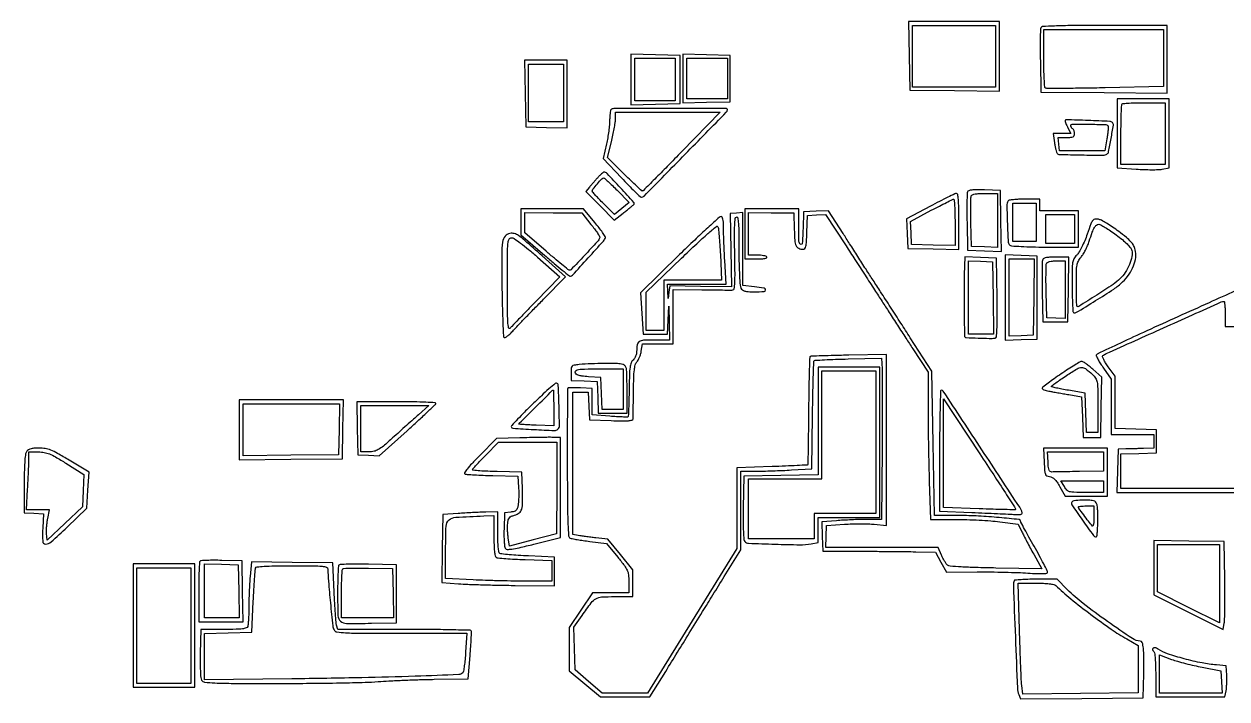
# Model space of a CAD drawing. Extents: x 12 to 1422, y 21 to 664.
# Drawn here: x 12 to 635, y 22 to 372 of the extents above; entities that cross this region are included whole.
import ezdxf

# ---------------------------------------------------------------- set-up
doc = ezdxf.new("R2010")
doc.units = 0

msp = doc.modelspace()

# ---------------------------------------------------------------- linework, layer by layer
for points in [[(470.226926, 355.25), (470.5, 337.5), (493.75, 337.23157), (517, 336.963139), (517, 354.98157), (517, 373), (493.476926, 373), (469.953851, 373)], [(515, 355), (515, 339), (493.5, 339), (472, 339), (472, 355), (472, 371), (493.5, 371), (515, 371)], [(326, 343), (326, 329.940246), (338.75, 330.220123), (351.5, 330.5), (351.5, 343), (351.5, 355.5), (338.75, 355.779877), (326, 356.059754)], [(353, 343.5), (353, 330.938442), (365.25, 331.219221), (377.5, 331.5), (377.5, 343.5), (377.5, 355.5), (365.25, 355.780779), (353, 356.061558)], [(271.226386, 335.75), (271.5, 318.5), (282.25, 318.216168), (293, 317.932337), (293, 335.466168), (293, 353), (281.976386, 353), (270.952772, 353)], [(291, 336), (291, 321), (282, 321), (273, 321), (273, 336), (273, 351), (282, 351), (291, 351)], [(349, 343), (349, 332), (338.5, 332), (328, 332), (328, 343), (328, 354), (338.5, 354), (349, 354)], [(376, 343.5), (376, 333), (365.5, 333), (355, 333), (355, 343.5), (355, 354), (365.5, 354), (376, 354)], [(536, 269), (536, 259), (530, 259), (524, 259), (524, 269), (524, 279), (530, 279), (536, 279)], [(556, 265.5), (556, 258), (548.5, 258), (541, 258), (541, 265.5), (541, 273), (548.5, 273), (556, 273)], [(520, 230), (520, 207.919115), (528.25, 208.209558), (536.5, 208.5), (536.5, 230), (536.5, 251.5), (528.25, 251.790442), (520, 252.080885)], [(534.77114, 230.25), (534.5, 210.5), (528.25, 210.202283), (522, 209.904565), (522, 229.952283), (522, 250), (528.52114, 250), (535.04228, 250)], [(513.742882, 229.75), (513.985764, 211), (507.492882, 211), (501, 211), (501, 230.047717), (501, 249.095435), (507.25, 248.797717), (513.5, 248.5)], [(453, 155), (453, 118), (437, 118), (421, 118), (421, 111.5), (421, 105), (404, 105), (387, 105), (387, 120.5), (387, 136), (406, 136), (425, 136), (425, 164), (425, 192), (439, 192), (453, 192)], [(123, 161.483667), (123, 145.967333), (149.75, 146.233667), (176.5, 146.5), (176.776046, 161.75), (177.052092, 177), (150.026046, 177), (123, 177)], [(174.779025, 161.75), (174.5, 148.5), (149.75, 148.23253), (125, 147.965061), (125, 161.48253), (125, 175), (150.029025, 175), (175.05805, 175)], [(631, 81.697072), (631, 61.394144), (615.004472, 69.447072), (599.008945, 77.5), (599.004472, 89.75), (599, 102), (615, 102), (631, 102)], [(68, 60), (68, 28), (84, 28), (100, 28), (100, 60), (100, 92), (84, 92), (68, 92)], [(98, 60), (98, 30), (84, 30), (70, 30), (70, 60), (70, 90), (84, 90), (98, 90)], [(122.77822, 77.75), (123.056439, 64), (114.02822, 64), (105, 64), (105, 78.038933), (105, 92.077866), (113.75, 91.788933), (122.5, 91.5)]]:
    msp.add_lwpolyline(points, close=True)
for points in [[(538.442157, 369.709859, 0.08658), (538.251516, 368.737877, 0.002069), (538.173721, 364.110488, 0.004478), (538.153498, 358.669075, 0.00302), (538.223541, 352.459859), (538.5, 336.5), (571.25, 336.236336), (604, 335.972671), (604, 353.486336), (604, 371), (571.468615, 371, 0.001592), (554.755184, 370.946786, 0.008169), (545.485806, 370.736281, 0.006425), (539.407637, 370.420579, 0.292879)], [(602, 354.160114), (602, 339.320229), (571.848983, 338.694431, -0.001682), (560.229333, 338.492364, -0.002691), (550.305438, 338.406592, -0.000535), (541.575218, 338.387465, -0.13957), (540.848983, 338.593334, -0.241893), (540.506953, 339.160636, -0.003261), (540.249389, 343.352817, -0.008395), (540.061286, 348.293995, -0.005315), (540, 354.059017), (540, 369), (571, 369), (602, 369)], [(578, 315.128821), (578, 297.257642), (587.865256, 296.55823, 0.008501), (591.908722, 296.340573, 0.00887), (595.900299, 296.264573, 0.008607), (599.348952, 296.319462, 0.038098), (601.365256, 296.5407), (605, 297.222582), (605, 315.111291), (605, 333), (591.5, 333), (578, 333)], [(603, 315), (603, 299), (591.5, 299), (580, 299), (580, 314.333333, -0.004064), (580.048162, 320.258694, -0.006347), (580.195833, 325.358333, -0.00225), (580.397584, 329.727565, -0.185783), (580.666667, 330.333333, -0.179603), (581.249211, 330.600487, -0.004165), (584.319792, 330.804167, -0.008732), (587.966687, 330.951739, -0.005745), (592.166667, 331), (603, 331)], [(315.666667, 327.333333, 0.152743), (315.405025, 326.833523, 0.014468), (315.195833, 325.451057, 0.017444), (315.048628, 323.750726, 0.012869), (315, 321.861754, -0.023794), (314.887611, 319.501343, -0.009435), (314.518186, 316.275567, -0.009312), (313.987844, 312.802218, -0.011539), (313.359784, 309.59227), (311.719567, 302.127698), (321.109784, 292.090669, 0.004979), (324.783082, 288.241888, 0.007669), (328.043659, 284.994139, 0.003227), (330.872153, 282.296977, 0.184322), (331.528206, 282.02682, 0.208135), (332.814615, 282.547101, 0.000226), (354.152165, 304.306815, 0.000236), (375.447104, 326.06327, 0.196005), (376, 327.419495, 0.414387), (375.401821, 328.01732, 0.000209), (346.139229, 327.987768, 0.000295), (317.099785, 327.929142, 0.198234)], [(352.478518, 305.75, -0.000923), (344.867321, 297.968348, -0.00149), (338.354334, 291.373467, -0.00022), (332.554282, 285.540515, -0.102197), (332.106908, 285.244782, -0.284425), (331.669808, 285.321525, -0.002527), (329.071734, 287.660996, -0.007652), (326.089488, 290.458409, -0.004747), (322.670621, 293.828585), (313.872551, 302.667607), (315.936276, 310.750417, 0.009441), (316.726275, 314.10778, 0.009283), (317.393781, 317.511521, 0.009198), (317.868306, 320.515112, 0.034588), (318, 322.416613), (318, 326), (345.105955, 326), (372.21191, 326)], [(551, 321.587609, 0.090332), (551.0758, 321.171466, 0.009205), (551.448169, 320.235803, 0.011265), (551.94141, 319.130394, 0.008757), (552.52568, 317.95034), (554.05136, 315), (549.464407, 315), (544.877454, 315), (545.555582, 310.25, 0.010218), (545.861744, 308.379499, 0.01346), (546.221385, 306.688798, 0.010901), (546.586856, 305.30556, 0.114346), (546.869882, 304.796973, 0.205184), (548.239339, 304.168036, 0.001915), (559.58514, 303.91899, 0.002528), (570.737868, 303.773316, 0.141325), (572.722612, 304.328565, 0.207793), (573.625012, 305.626692, 0.00584), (574.91233, 312.46651, 0.005395), (576.052182, 319.373094, 0.238941), (575.610367, 320.722966, 0.187935), (574.221213, 321.333125, 0.001802), (562.993291, 321.768115, 0.001251), (551.570143, 322.140836, 0.423062)], [(573.329361, 318.95548, -0.203669), (573.458472, 318.575308, -0.005604), (573.305845, 316.79786, -0.010696), (573.054005, 314.678188, -0.007032), (572.677794, 312.25), (571.619241, 306), (559.919027, 306), (548.218812, 306), (547.810207, 309.5), (547.401601, 313), (551.700801, 313, 0.015415), (554.020358, 313.071529, 0.090855), (555.19626, 313.362869, 0.182295), (555.786432, 313.952229, 0.106767), (556, 314.940983, 0.046881), (555.925923, 315.729296, 0.046318), (555.70625, 316.49335, 0.050262), (555.383556, 317.123976, 0.111412), (555, 317.5, -0.067742), (554.617455, 317.81499, -0.052375), (554.29375, 318.247939, -0.053438), (554.073716, 318.726975, -0.081129), (554, 319.178296, -0.413615), (554.704631, 319.884369, -0.003393), (563.3159, 319.843544, -0.004439), (571.792209, 319.670565, -0.205909)], [(308.908271, 292.25, 0.002336), (307.824851, 291.030346, 0.0016), (306.605796, 289.636045, 0.001612), (305.439882, 288.285108, 0.003268), (304.532828, 287.213133), (302.623297, 284.926266), (310.001637, 277.498352), (317.379977, 270.070438), (321.939988, 273.706046, 0.000915), (323.756602, 275.159844, 0.001132), (325.443469, 276.521173, 0.000928), (326.855814, 277.670597, 0.008402), (327.463309, 278.184136, 0.418405), (327.529242, 279.287857, 0.002978), (320.618171, 286.874496, 0.003924), (313.711744, 294.248941, 0.205395), (311.960551, 295, 0.173443), (311.619941, 294.878183, 0.011603), (310.822067, 294.192187, 0.015619), (309.8956, 293.303508, 0.010998)], [(318.860869, 285.640379), (325.163961, 279.280758), (321.357869, 276.143456), (317.551777, 273.006153), (311.775888, 278.721773, -0.005754), (309.562353, 280.963213, -0.008752), (307.696667, 282.965399, -0.004164), (306.167725, 284.693629, -0.180927), (306, 285.141971, -0.168901), (306.371038, 286.209024, -0.009613), (308.618179, 288.939977, -0.008544), (310.983901, 291.611162, -0.210238), (311.867782, 292, -0.183117), (312.311778, 291.831752, -0.003388), (314.206624, 290.131861, -0.007855), (316.395241, 288.077763, -0.005112)], [(481.209886, 277.329005), (468.919771, 270.783372), (469.209886, 263.141686), (469.5, 255.5), (482.75, 255.220975), (496, 254.94195), (496, 269.470975, 0.003931), (495.943587, 276.646918, 0.01762), (495.72957, 280.843171, 0.023138), (495.384408, 283.433691, 0.377023), (494.75, 283.937319, 0.098789), (493.888356, 283.720018, 0.002516), (490.256966, 281.970271, 0.005272), (486.00994, 279.841754, 0.003562)], [(494, 268.967249), (494, 256.934498), (482.75, 257.217249), (471.5, 257.5), (471.218616, 263.5), (470.937233, 269.5), (481.718616, 275.227698, -0.002541), (485.904969, 277.424529, -0.003905), (489.553281, 279.279436, -0.00136), (492.713228, 280.844392, -0.107256), (493.25, 280.977698, -0.400304), (493.552307, 280.706171, -0.003771), (493.779688, 277.458828, -0.009748), (493.946093, 273.579529, -0.005844)], [(500.455531, 284.744712, 0.085506), (500.259253, 283.755165, 0.002595), (500.17514, 279.554813, 0.00506), (500.151739, 274.589234, 0.003468), (500.221299, 268.954015), (500.5, 254.5), (509.275593, 254.210694), (518.051185, 253.921388), (517.775593, 269.710694), (517.5, 285.5), (509.234232, 285.790697, 0.007908), (505.18058, 285.869099, 0.030538), (502.669001, 285.724439, 0.050936), (501.115944, 285.376532, 0.224204)], [(516, 269.95431), (516, 255.90862), (509.25, 256.20431), (502.5, 256.5), (502.21766, 268.944531, -0.003962), (502.145883, 273.807243, -0.005683), (502.165413, 278.116963, -0.003199), (502.246331, 281.745577, -0.084629), (502.436275, 282.694531, -0.210825), (503.021198, 283.283477, -0.047464), (504.411471, 283.680856, -0.033453), (506.504935, 283.926209, -0.012447), (509.468615, 284), (516, 284)], [(521.532562, 280.052686, 0.143409), (520.877443, 277.673524, 0.005343), (521.129489, 268.293419, 0.00407), (521.56688, 258.726828, 0.21696), (522.39318, 257.144006, 0.150137), (523.310774, 256.794083, 0.00313), (528.242059, 256.497765, 0.007008), (534.059129, 256.266458, 0.004627), (540.75, 256.156225), (558, 256.031669), (558, 265.515835), (558, 275), (548, 275), (538, 275), (538, 278), (538, 281), (530.059017, 281, 0.011136), (526.973778, 280.931275, 0.016528), (524.278715, 280.721726, 0.011667), (522.095631, 280.427469, 0.218351)], [(269.005716, 269.25), (269.011432, 262.5), (281.449968, 251.75, 0.003324), (286.276147, 247.634706, 0.005265), (290.471372, 244.18011, 0.001529), (294.142165, 241.240146, 0.193918), (294.694251, 241.075905, 0.186202), (295.722856, 241.588237, 0.000874), (303.880232, 250.544558, 0.001524), (311.753989, 259.27319, 0.095167), (312.819922, 261.046839, 0.237285), (312.752839, 261.629771, 0.007076), (311.336264, 263.724201, 0.012672), (309.527284, 266.183641, 0.008238), (307.319922, 268.935781), (301.5, 275.952032), (285.25, 275.976016), (269, 276)], [(385, 263), (385, 250), (391.059017, 250, 0.012167), (393.576507, 250.061269, 0.033287), (395.343539, 250.26576, 0.058059), (396.36946, 250.580588, 0.455789), (396.5, 251, 0.179846), (396.000298, 251.388891, 0.027581), (394.758975, 251.70625, 0.027868), (393.186816, 251.926887, 0.02093), (391.440983, 252), (387, 252), (387, 263), (387, 274), (398.75, 273.994812), (410.5, 273.989624), (410.700408, 265.334479, 0.012649), (410.977179, 259.62606, 0.084788), (411.657759, 256.879665, 0.182071), (412.979429, 255.522868, 0.107756), (415.211067, 255.015313, 0.226396), (416.107944, 255.433538, 0.116544), (416.667295, 256.570701, 0.042278), (416.99394, 258.87883, 0.005768), (417.211067, 263.75), (417.5, 272.5), (422.202823, 272.802864), (426.905646, 273.105729), (437.506267, 256.802864, -0.000203), (442.154305, 249.648203, -0.000144), (447.36379, 241.617091, -0.000146), (452.334302, 233.944649, -0.000309), (456.177814, 228, 0.00035), (459.838612, 222.338966, 0.00021), (464.191373, 215.624387, 0.00021), (468.525906, 208.950233, 0.000367), (472.124371, 203.423446), (480, 191.346893), (480, 172.834255, 0.002764), (480.047026, 164.328136, 0.001548), (480.193423, 153.984342, 0.001544), (480.406012, 143.531582, 0.002514), (480.65846, 134.660809), (481.316921, 115), (494.40846, 115.009647, -0.007647), (500.125554, 114.926417, -0.005546), (506.487027, 114.665821, -0.005603), (512.522793, 114.283615, -0.012179), (517.14312, 113.825628), (526.78624, 112.631963), (528.692113, 108.565982, 0.008355), (529.70347, 106.498953, 0.00273), (531.262194, 103.484396, 0.00272), (533.029866, 100.155186, 0.003067), (534.764991, 96.976643), (538.931996, 89.453286), (515.215998, 89.833887, -0.003128), (504.767967, 90.06695, -0.007872), (497.161888, 90.404151, -0.005152), (491.448773, 90.806744, -0.151777), (490.113371, 91.343081, -0.06851), (489.467395, 92.035342, -0.017592), (488.62831, 93.319309, -0.017578), (487.766006, 94.866324, -0.017045), (487.005023, 96.485836), (485.283304, 100.5), (456.197811, 100.5), (427.112318, 100.5), (427.267014, 106.146889), (427.421709, 111.793778), (436.635438, 112.48456, -0.010465), (440.625992, 112.699872, -0.007981), (445.000725, 112.774304, -0.008079), (449.103901, 112.712314, -0.018742), (452.174584, 112.500889), (458.5, 111.826437), (458.5, 156.163219), (458.5, 200.5), (439, 200.125725, 0.00154), (431.482665, 199.95828, 0.002454), (425.05649, 199.763772, 0.000506), (419.408602, 199.559345, 0.120566), (418.915711, 199.419123, 0.261357), (418.674691, 199.0192, 0.000479), (418.433623, 191.023829, 0.003209), (418.227729, 181.981259, 0.00196), (418.09505, 171.30607, -0.000788), (417.987458, 160.637445, -0.001298), (417.858849, 151.61667, -0.000097), (417.720832, 143.520364, -0.194436), (417.622889, 143.289556, -0.185774), (417.394341, 143.18803, -0.000215), (412.112008, 142.922393, -0.001906), (406.185956, 142.649591, -0.001166), (399.193551, 142.370748), (381, 141.687727), (381, 120.808568), (381, 99.929408), (357.81894, 62.464704), (334.63788, 25), (322.844617, 25), (311.051353, 25), (304.088188, 30.993013), (297.125022, 36.986026), (296.812511, 48.069916), (296.5, 59.153806), (300.730502, 65.226617, -0.00908), (305.487972, 71.79816, -0.100923), (307.899647, 73.934158, -0.117456), (310.83259, 74.808899, -0.014003), (317.654988, 75), (327, 75), (327, 81.900043), (327, 88.800086), (320.570982, 96.762846), (314.141965, 104.725606), (307.820982, 105.439293, -0.003289), (305.199279, 105.752781, -0.003168), (302.548976, 106.104459, -0.003133), (300.217732, 106.443748, -0.011521), (298.75, 106.70149), (296, 107.25), (296, 144.125), (296, 181), (299.95619, 181), (303.912381, 181), (304.20619, 173.787342), (304.5, 166.574684), (315.75, 166.20415, 0.004786), (321.520293, 166.069378, 0.024588), (324.717913, 166.182577, 0.044819), (326.558622, 166.50638, 0.316505), (327.108185, 167.166809, 0.015432), (327.155941, 168.119069, 0.000495), (327.226249, 171.969689, 0.000956), (327.295992, 176.511739, 0.000664), (327.358185, 181.6449, -0.004819), (327.498917, 188.534025, -0.021772), (327.79463, 192.5446, -0.037517), (328.29085, 195.095367, -0.113415), (329.123338, 196.6449, 0.057993), (329.794061, 197.618985, 0.024625), (330.467214, 199.056627, 0.023964), (331.042208, 200.678222, 0.028889), (331.418651, 202.25), (332.090626, 206), (340.045313, 206), (348, 206), (348, 220.064321), (348, 234.128642), (362.75, 233.994321, 0.000519), (368.499385, 233.947934, 0.000758), (373.562665, 233.92002, 0.000362), (377.871771, 233.905924, 0.013624), (378.846306, 233.93, 0.35843), (379.560051, 234.582076, 0.022216), (379.860603, 237.646541, 0.01536), (379.977524, 242.814319, 0.002615), (379.846306, 252.660403, -0.002987), (379.728911, 261.990555, -0.013483), (379.839825, 267.438378, -0.014655), (380.108917, 270.943199, -0.292598), (380.75, 271.743736, -0.465318), (381.399423, 271.350216, -0.020637), (381.738285, 268.382888, -0.015144), (381.947106, 263.431824, -0.002967), (382, 254.517592, 0.004997), (382.071551, 247.357787, 0.008206), (382.292062, 241.302228, 0.005595), (382.605611, 236.409824, 0.104429), (383.035184, 234.934259, 0.105153), (383.857269, 233.960092, 0.097995), (385.024704, 233.374457, 0.055065), (386.862809, 233.078623, 0.01239), (390.035184, 233, 0.013066), (395.04094, 233.130833, 0.402946), (395.818458, 233.961355, 0.363313), (395.026375, 234.881752, 0.012641), (390, 235.57951), (384, 236.258333), (384, 255.192525), (384, 274.126717), (380.75, 273.813358), (377.5, 273.5), (377.844137, 254.5), (378.188274, 235.5), (362.16101, 235.797119), (346.133746, 236.094238), (345.72691, 232.797119), (345.320074, 229.5), (345.160037, 233.25), (345, 237), (360.153676, 237), (375.307353, 237), (374.653676, 249.157002, -0.002085), (374.403439, 254.203227, -0.002011), (374.192017, 259.31239, -0.001987), (374.041777, 263.8141, -0.007347), (374, 266.657002, 0.014591), (373.92967, 269.066586, 0.043659), (373.690703, 270.695982, 0.07449), (373.29723, 271.676587, 0.266156), (372.732706, 272, 0.186512), (371.880895, 271.670803, 0.001236), (365.888172, 266.198438, 0.004648), (359.067128, 259.820866, 0.002925), (351.211768, 252.25), (330.958122, 232.5), (331.629731, 221.75), (332.301341, 211), (338.606861, 211), (344.912381, 211), (345.257493, 218.25), (345.602606, 225.5), (345.801303, 216.75), (346, 208), (338.106989, 208, 0.013802), (332.581285, 207.847436, 0.131177), (330.353778, 207.118965, 0.208354), (329.297239, 205.516953, 0.043076), (329, 202.0732, -0.057605), (328.863448, 200.891897, -0.041463), (328.454269, 199.627793, -0.042035), (327.853764, 198.474177, -0.067921), (327.142194, 197.628684, 0.120941), (326.139342, 196.145438, 0.055281), (325.572441, 193.862098, 0.025761), (325.258423, 190.012799, 0.003856), (325.086275, 182.25111, -0.002612), (324.982346, 176.972703, -0.00417), (324.832378, 172.464132, -0.000999), (324.660825, 168.531016, -0.187091), (324.500148, 168.166814, -0.205502), (324.146934, 168.025721, -0.002368), (321.565894, 168.103329, -0.00675), (318.555352, 168.248841, -0.004296), (315.056067, 168.495562), (306, 169.212324), (306, 176.017341), (306, 182.822358), (299.913452, 183.161179, 0.007216), (297.548851, 183.258605, 0.010841), (295.484364, 183.269063, 0.005969), (293.762598, 183.219886, 0.189343), (293.382772, 183.052653, 0.195466), (293.201377, 182.618453, 0.000181), (293.097654, 171.468594, 0.001781), (293.03053, 158.985297, 0.001087), (293.035832, 144.245745, 0.001118), (293.138187, 122.785081, 0.00839), (293.379964, 112.621473, 0.009323), (293.743672, 106.485768, 0.289324), (294.615754, 105.317207, 0.045888), (295.59846, 105.040262, 0.003829), (298.206021, 104.578346, 0.005079), (301.331941, 104.081867, 0.003899), (304.755809, 103.600923), (313.413133, 102.453616), (319.162253, 95.476808, -0.00865), (322.658822, 91.080781, -0.056922), (324.104808, 88.67345, -0.079605), (324.744864, 86.345434, -0.025437), (324.955686, 82.75), (325, 77), (315.525793, 77), (306.051586, 77), (300.025793, 68.03836), (294, 59.07672), (294.027142, 47.78836), (294.054284, 36.5), (302.147974, 29.75), (310.241664, 23), (323.063953, 23), (335.886241, 23), (344.053555, 36.25, -0.000037), (356.245294, 56.025671, -0.000178), (363.152045, 67.218026, -0.00028), (368.500992, 75.868196, -0.000211), (374.392908, 85.37554), (383, 99.25108), (383, 119.62554), (383, 140), (390.844437, 140, 0.006008), (394.595368, 140.045072, 0.00276), (399.48197, 140.189516, 0.002733), (404.622903, 140.39802, 0.003777), (409.233209, 140.645161), (419.777544, 141.290322), (420.151535, 169.074591, -0.001621), (420.330005, 179.759434, -0.002637), (420.558792, 188.830357, -0.000387), (420.810119, 196.866453, -0.199989), (421.012763, 197.312056, -0.175701), (421.461731, 197.5026, -0.000889), (426.400072, 197.758334, -0.003834), (432.051781, 197.997511, -0.002402), (438.668334, 198.194897), (455.836669, 198.624542), (456.168334, 193.062271, -0.014065), (456.285153, 189.346642, -0.000901), (456.30145, 178.48548, -0.001318), (456.263427, 165.54027, -0.000981), (456.15575, 151.25), (455.8115, 115), (448.056628, 115, 0.006615), (444.530837, 114.953349, 0.003901), (440.320741, 114.809044, 0.003901), (436.116944, 114.599241, 0.006665), (432.611515, 114.349937), (424.921274, 113.699873), (425.210637, 106.099937), (425.5, 98.5), (444.5, 98.5, -0.001143), (452.518817, 98.481668, -0.001001), (460.901334, 98.426563, -0.001006), (468.47353, 98.346397, -0.003005), (473.653478, 98.25), (483.806957, 98), (486.710469, 92.860706), (489.613981, 87.721413), (505.556991, 87.818847, -0.004112), (512.41163, 87.804372, -0.003247), (519.827679, 87.679558, -0.003283), (526.712135, 87.473737, -0.008138), (531.75, 87.207848, 0.006025), (536.489961, 86.937588, 0.020673), (539.573149, 86.926594, 0.025311), (541.572526, 87.103772, 0.374064), (542, 87.595212, 0.118055), (541.817072, 88.359174, 0.002261), (539.94375, 92.005739, 0.005343), (537.682587, 96.247301, 0.003538), (535, 101.070989, -0.001987), (532.316769, 105.860804, -0.003134), (530.05625, 109.994774, -0.000797), (528.112179, 113.617402, -0.123355), (528, 114.065182, 0.383928), (527.193279, 114.960934, 0.003102), (516.905433, 115.975416, 0.01022), (506.185587, 116.744799, 0.012803), (496.220736, 117), (483.324629, 117), (482.666186, 154.443499), (482.007743, 191.886997), (470.834231, 209.193499, 0.000199), (465.962017, 216.733432, 0.000146), (460.555177, 225.08809, 0.000147), (455.434513, 232.990383, 0.000328), (451.53217, 239, -0.00089), (447.879066, 244.639654, -0.00055), (443.602413, 251.283804, -0.000551), (439.390843, 257.85861, -0.000991), (435.951811, 263.264013), (428.5, 275.028027), (422, 274.764013), (415.5, 274.5), (415.210562, 265.715357, -0.007261), (414.848122, 258.083957, -0.564286), (413.962302, 257.621294, -0.254929), (413.10419, 259.101392, -0.006546), (413, 267.059017), (413, 276), (399, 276), (385, 276)], [(305.33229, 267.940069, -0.010395), (307.159895, 265.593076, -0.015565), (308.647485, 263.463303, -0.010455), (309.771573, 261.661009, -0.2224), (309.83229, 261.050177, -0.101137), (308.5749, 258.95344, -0.003393), (301.959597, 251.831936, -0.0016), (294.946181, 244.431454, -0.298322), (293.968665, 244.203387, -0.08386), (293.40865, 244.522505, -0.001), (290.142203, 247.203495, -0.002978), (286.385106, 250.337545, -0.001938), (282.081285, 254), (271.004921, 263.5), (271.00246, 268.75), (271, 274), (285.75, 273.943198), (300.5, 273.886397)], [(562.506718, 262.843268, -0.015891), (561.211597, 259.471896, -0.016412), (559.717693, 256.226268, -0.016352), (558.243212, 253.507206, -0.064916), (557.082082, 252.008767, 0.068127), (555.622321, 250.09986, 0.091804), (554.911435, 248.049293, 0.036831), (554.654508, 244.718729, 0.003173), (554.679981, 236.181213, 0.003653), (554.765542, 231.03808, 0.005736), (554.922042, 226.620517, 0.001863), (555.114624, 222.818535, 0.184828), (555.329523, 222.337144, 0.344881), (556.678706, 222.172841, 0.00256), (566.880703, 228.401839, 0.008147), (576.225927, 234.386134, 0.044929), (580.886379, 238.121516, 0.051448), (584.205123, 242.041452, 0.056827), (586.526047, 246.432854, 0.062116), (587.645005, 250.840894, 0.092016), (587.410563, 254.810202, 0.065818), (586.570991, 256.949654, 0.05805), (585.175045, 258.899338, 0.037181), (582.843695, 261.111295, 0.010054), (578.833609, 264.253792, 0.012055), (575.687224, 266.502277, 0.013805), (572.572894, 268.49301, 0.012991), (569.854055, 270.032322, 0.073078), (568.286105, 270.592779, 0.083203), (566.511215, 270.648477, 0.2015), (565.40273, 269.995524, 0.07163), (564.438835, 268.221756, 0.004942)], [(263.322621, 263.245789, 0.184708), (260.821049, 261.774121, 0.132646), (259.51588, 258.770981, 0.037009), (259.060603, 252.479606, 0.002716), (259.184953, 235.150745, 0.002988), (259.364054, 225.51398, 0.004743), (259.644951, 217.266288, 0.001285), (259.975191, 210.107672, 0.186574), (260.308496, 209.356422, 0.340426), (260.846226, 209.287173, 0.029708), (262.068479, 210.101236, 0.029349), (263.554632, 211.367413, 0.017802), (265.164592, 213.024837, -0.006711), (267.436703, 215.470173, -0.001483), (271.39984, 219.597707, -0.001541), (276.009458, 224.340784, -0.001484), (280.707105, 229.116292), (292.202017, 240.732584), (280.015682, 251.616292, 0.001865), (271.028299, 259.582932, 0.02827), (267.750294, 262.153424, 0.089384), (265.579899, 263.149315, 0.104975)], [(372.37036, 252.25), (373.007864, 239), (358.003932, 239), (343, 239), (343, 226), (343, 213), (338.5, 213), (334, 213), (334, 222.916873), (334, 232.833746), (352.21541, 250.407649, -0.003692), (360.106725, 257.909333, -0.009789), (365.89043, 263.117963, -0.005282), (370.340689, 266.889152, -0.476909), (371.081838, 266.740776, -0.095676), (371.362752, 265.807696, -0.003243), (371.728886, 261.97229, -0.006009), (372.078833, 257.416809, -0.004143)], [(577.532035, 262.508522, -0.01306), (580.730735, 260.011162, -0.02375), (583.186891, 257.784196, -0.027811), (584.896657, 255.878272, -0.107837), (585.598103, 254.46515, -0.114415), (585.654765, 251.328813, -0.044959), (584.370871, 247.172939, -0.043811), (582.223089, 243.017628, -0.061484), (579.57597, 239.7935, -0.042297), (575.901092, 236.845973, -0.005434), (567.448056, 231.300622, -0.001395), (558.121937, 225.363084, -0.349826), (557.205424, 225.46328, -0.191518), (557.085165, 225.739659, -0.000886), (556.988466, 228.941879, -0.003955), (556.913375, 232.603352, -0.002468), (556.880505, 236.894518, -0.004888), (556.928436, 243.690525, -0.038917), (557.224825, 246.813488, -0.078), (557.937201, 248.906219, -0.053982), (559.334406, 250.985573, 0.039341), (560.40937, 252.488565, 0.01743), (561.595347, 254.621978, 0.017126), (562.700794, 256.980737, 0.022117), (563.542713, 259.218964, -0.008217), (565.142286, 263.858795, -0.043307), (566.27619, 266.299054, -0.091708), (567.346408, 267.558251, -0.172543), (568.58841, 268, -0.129186), (569.517392, 267.755904, -0.00919), (571.841793, 266.386878, -0.012463), (574.577084, 264.612022, -0.009066)], [(277.673856, 250.889206), (289.117905, 240.778411), (276.8729, 228.139206, 0.000397), (272.086141, 223.190494, 0.000564), (267.838893, 218.782633, 0.000313), (264.255297, 215.050445, 0.008282), (263.313948, 214.035714, -0.626043), (262.617996, 214.235266, -0.028799), (262.248448, 217.426862, -0.012683), (262.045557, 223.700757, -0.001741), (262, 236.785714, -0.00115), (262.036737, 252.764727, -0.020633), (262.271835, 257.88766, -0.084587), (262.87714, 260.201268, -0.294641), (264.114903, 261, -0.150887), (265.483357, 260.577415, -0.010428), (268.811471, 258.20203, -0.013227), (272.894336, 254.985992, -0.007495)], [(498.777708, 241.790442, 0.005972), (498.668254, 232.652705, 0.003442), (498.743643, 221.649903, 0.000487), (498.912438, 210.175821, 0.19484), (499.222054, 209.444612, 0.189551), (499.695455, 209.238441, 0.000655), (506.03335, 209.017961, 0.003365), (511.768781, 208.8646, 0.019918), (514.770288, 208.924124, 0.36713), (515.439837, 209.564802, 0.013937), (515.72191, 213.276422, 0.012734), (515.854758, 219.175979, 0.002518), (515.770288, 229.75), (515.5, 250.5), (507.25, 250.790442), (499, 251.080885)], [(539.441448, 249.708013, 0.086362), (539.250892, 248.738684, 0.002191), (539.17272, 244.254756, 0.004618), (539.152581, 238.974969, 0.003127), (539.222833, 232.958013), (539.5, 217.5), (546, 217.5), (552.5, 217.5), (552.774179, 234.25), (553.048358, 251), (546.492794, 251, 0.012474), (543.534952, 250.926197, 0.032842), (541.429572, 250.681822, 0.045762), (540.02334, 250.288584, 0.213209)], [(551, 234.031092), (551, 219.062183), (546.25, 219.281092), (541.5, 219.5), (541.219585, 232.949549, -0.003639), (541.148375, 238.197157, -0.005278), (541.168132, 242.8303, -0.002799), (541.248031, 246.742813, -0.085304), (541.4382, 247.699549, -0.187254), (541.9306, 248.242483, -0.052792), (543.020251, 248.650721, -0.041113), (544.552808, 248.915056, -0.022158), (546.468615, 249), (551, 249)], [(299.25, 195.267795, 0.01566), (296.540525, 194.937947, 0.160459), (295.547217, 194.43255, 0.177275), (295.098984, 193.457832, 0.020032), (295, 190.988192), (295, 187.09138), (301.75, 186.79569), (308.5, 186.5), (308.790442, 178.25), (309.080885, 170), (316.540442, 170), (324, 170), (324, 182.383369, 0.002892), (323.954184, 190.305159, 0.040019), (323.692403, 193.156243, 0.135718), (323.024965, 194.56904, 0.15058), (321.75, 195.369714, 0.060683), (319.030412, 195.754682, 0.005983), (312.411014, 195.803904, 0.008252), (305.316929, 195.654669, 0.013073)], [(423, 166.021593), (423, 138.043186), (403.75, 137.771593), (384.5, 137.5), (384.224393, 121.075607, 0.004539), (384.169035, 113.887678, 0.010998), (384.293095, 108.580596, 0.008257), (384.53828, 104.623508, 0.178615), (385.018612, 103.581388, 0.187631), (387.036252, 102.693767, 0.002576), (400.707647, 102.169266, 0.00628), (413.533689, 101.904575, 0.048418), (419.510839, 102.436056), (423, 103.090626), (423, 109.545313), (423, 116), (439, 116), (455, 116), (455, 155), (455, 194), (439, 194), (423, 194)], [(549, 190.43324, 0.004871), (545.336661, 187.895932, 0.007335), (542.198325, 185.606913, 0.00343), (539.584138, 183.612578, 0.148269), (539.185787, 183.052041, 0.328274), (539.315289, 182.649047, 0.051303), (540.084298, 182.205704, 0.040471), (541.246191, 181.79528, 0.0239), (542.685787, 181.487134, -0.001901), (544.594391, 181.165639, -0.000697), (547.28895, 180.697343, -0.000691), (550.231852, 180.177465, -0.000829), (553, 179.679774), (559.5, 178.5), (560, 168), (560.5, 157.5), (565, 157.5), (569.5, 157.5), (569.77485, 173.143139), (570.049701, 188.786278), (565.38406, 192.893139, 0.011637), (563.516094, 194.461768, 0.016042), (561.763121, 195.775561, 0.012647), (560.265524, 196.769171, 0.155185), (559.60921, 196.938559, 0.120777), (558.869705, 196.713263, 0.003484), (556.035205, 195.002277, 0.00685), (552.720661, 192.906864, 0.004641)], [(565.25, 190.11292, -0.065003), (566.876725, 188.203916, -0.10255), (567.655214, 186.205823, -0.038986), (567.948646, 182.925112, -0.002818), (568, 173.812909), (568, 160), (565.034983, 160), (562.069966, 160), (561.784983, 170.24349), (561.5, 180.486981), (552.75, 181.932309, -0.005889), (549.39681, 182.526845, -0.009682), (546.576976, 183.11792, -0.003738), (544.218171, 183.678837, -0.356625), (544.022684, 183.938819, -0.225505), (544.200608, 184.277274, -0.002565), (546.308604, 185.840506, -0.007251), (548.809018, 187.619737, -0.004591), (551.772684, 189.624605, -0.009541), (557.279868, 193.127438, -0.128502), (559.549321, 193.809174, -0.173693), (561.579238, 193.163993, -0.02089)], [(322, 182.5), (322, 172), (316.540442, 172), (311.080885, 172), (310.790442, 180.25), (310.5, 188.5), (304.008975, 189, -0.010782), (300.664103, 189.33034, -0.049671), (298.766038, 189.753317, -0.099771), (297.69479, 190.36299, -0.168276), (297.185651, 191.25, -0.293774), (297.564633, 192.18843, -0.118933), (298.904893, 192.721811, -0.032505), (301.925592, 192.954902, -0.003006), (309.426676, 193), (322, 193)], [(275.25, 174.95313, 0.003582), (270.937693, 170.684645, 0.005645), (267.304688, 166.953349, 0.001768), (264.219437, 163.689167, 0.190684), (264, 163.134696, 0.394809), (264.800506, 162.278931, 0.002733), (275.679914, 161.611885, 0.003566), (286.40384, 161.089884, 0.209722), (288.184541, 161.784541, 0.201745), (288.972506, 163.716553, 0.00445), (288.768456, 174.023769, 0.003503), (288.394758, 184.48688, 0.320242), (287.5, 185.63371, 0.253247), (286.829904, 185.492519, 0.003333), (283.489062, 182.618666, 0.008596), (279.634588, 179.13959, 0.005421)], [(286.002296, 172.75), (286.004592, 163.5), (277.002296, 163.820969, -0.00304), (273.55043, 163.965058, -0.005058), (270.644424, 164.133541, -0.001028), (268.114609, 164.311132, -0.393238), (268, 164.434322, -0.200213), (268.17904, 164.863521, -0.000156), (276.736797, 173.330766, -0.000167), (285.287479, 181.780075, -0.182419), (285.75, 181.985644, -0.422192), (285.852064, 181.892147, -0.000722), (285.927237, 179.278595, -0.004233), (285.983453, 176.295919, -0.002533)], [(486, 150.606453), (486, 119.212906), (502.75, 118.591432, -0.000891), (509.514516, 118.328374, -0.001016), (515.988484, 118.051877, -0.000919), (521.483848, 117.795869, -0.005731), (524.295904, 117.62736, 0.014085), (526.467336, 117.533613, 0.049299), (527.861872, 117.650384, 0.106164), (528.610236, 117.961151, 0.312948), (528.795904, 118.455799, 0.083748), (527.51568, 121.364586, 0.000339), (507.966476, 151.047796, 0.000135), (487.900126, 181.45342, 0.251932), (486.884199, 182, 0.405037), (486.518474, 181.645593, 0.000819), (486.257041, 172.873729, 0.004463), (486.062674, 162.768544, 0.002577)], [(184.22178, 162.25), (184.5, 148.5), (190, 148.248178), (195.5, 147.996356), (209.998938, 160.994991, 0.002513), (215.580366, 166.0497, 0.003907), (220.337041, 170.469963, 0.001223), (224.413168, 174.336493, 0.122503), (224.832271, 174.996813, 0.490701), (224.519346, 175.463559, 0.004598), (219.777444, 175.741888, 0.009015), (213.456053, 175.940473, 0.003344), (204.555114, 176), (183.943561, 176)], [(525.405124, 120.139369, -0.230521), (525.103723, 119.999207, -0.00047), (519.747321, 120.09981, -0.003057), (513.691427, 120.25629, -0.001875), (506.556036, 120.511115), (488, 121.243491), (488.017363, 149.371745), (488.034726, 177.5), (506.866451, 149, -0.001216), (514.066127, 138.046169, -0.002015), (520.080273, 128.76594, -0.000172), (525.422186, 120.443474, -0.323825)], [(215.897656, 169.25, 0.000408), (213.298381, 166.92481, 0.000168), (209.779755, 163.769899, 0.000166), (206.006921, 160.3825, 0.000214), (202.539503, 157.264551, -0.006742), (197.734424, 153.055909, -0.043241), (195.104278, 151.180553, -0.078414), (192.90937, 150.312833, -0.054189), (190.25, 150.014551), (186, 150), (186, 162), (186, 174), (203.608154, 174), (221.216307, 174)], [(268.450113, 157.276698), (256.400226, 156.941655), (247.511692, 148.011746, 0.006455), (243.524991, 143.901712, 0.022532), (241.110909, 141.105581, 0.03304), (239.822117, 139.226161, 0.468752), (240.061579, 138.55273, 0.071614), (241.096132, 138.332771, 0.002946), (244.896214, 138.102141, 0.005074), (249.414971, 137.900578, 0.003573), (254.5, 137.761811), (267.5, 137.5), (267.810818, 131.5, -0.010996), (267.886179, 128.968974, -0.009665), (267.855634, 126.325681, -0.009759), (267.735364, 123.941484, -0.028619), (267.526916, 122.31083, -0.036012), (267.077246, 120.59534, -0.125538), (266.456504, 119.643984, -0.125955), (265.45717, 119.107972, -0.03636), (263.716099, 118.81083), (260.5, 118.5), (260.244844, 110, 0.010264), (260.213014, 106.642902, 0.013577), (260.329776, 103.587663, 0.010944), (260.550145, 101.067966, 0.116976), (260.892279, 100.106937, 0.243307), (261.937341, 99.510589, 0.044929), (264.223412, 99.621759, 0.022752), (268.119808, 100.346433, 0.003645), (275.647435, 102.162024), (289.5, 105.610174), (289.5, 131.555087), (289.5, 157.5), (285, 157.555871, 0.005981), (282.516593, 157.556994, 0.001339), (278.282221, 157.49691, 0.001389), (273.393432, 157.400855, 0.001343)], [(12.933173, 150.419479, 0.135445), (12.296009, 149.005894, 0.018118), (11.907677, 145.729874, 0.014828), (11.656547, 140.914167, 0.004611), (11.560729, 133.669479), (11.5, 118.5), (16.517202, 118.205814), (21.534403, 117.911628), (21.168233, 110.660396, 0.024209), (21.153948, 103.679299, 0.40833), (22.689753, 102.251128, 0.178136), (25.53889, 103.385176, 0.007308), (33.769016, 110.991044), (44.038031, 120.763247), (44.640017, 130.131623), (45.242004, 139.5), (34.808934, 145.75, 0.006573), (28.8134, 149.23539, 0.032541), (25.297688, 150.926631, 0.053292), (22.469164, 151.730297, 0.042613), (19.310377, 152, 0.020485), (16.995108, 151.905102, 0.040275), (15.177661, 151.607258, 0.05238), (13.820528, 151.115542, 0.106854)], [(33.18572, 144.173539), (42.5, 138.347078), (42.179928, 129.942685), (41.859855, 121.538293), (32.679928, 112.896623), (23.5, 104.254953), (23.18513, 107.703035, -0.028872), (23.130587, 109.338569, -0.013828), (23.239948, 111.437923, -0.013659), (23.475387, 113.629562, -0.018952), (23.813902, 115.575559), (24.757543, 120), (18.726805, 120), (12.696067, 120), (13.348033, 130.655563, 0.002212), (13.597614, 135.05369, 0.002206), (13.808485, 139.457232, 0.002158), (13.959093, 143.305103, 0.008701), (14, 145.655563), (14, 150), (18.93572, 150, -0.042006), (21.966518, 149.744927, -0.055108), (24.635633, 148.983104, -0.035099), (27.865231, 147.389828, -0.00763)], [(287.578022, 131.25), (287.5, 107.5), (275.294891, 104.359245), (263.089781, 101.21849), (262.464863, 105.385744, -0.016293), (262.249409, 107.230497, -0.011204), (262.12046, 109.332285, -0.011307), (262.08745, 111.362839, -0.022494), (262.169972, 112.968889, -0.034283), (262.479213, 114.827684, -0.116785), (263.02682, 115.916722, -0.119237), (263.99757, 116.631992, -0.036475), (265.737298, 117.21769, 0.104103), (268.115613, 118.393901, 0.155671), (269.405402, 120.298776, 0.070728), (269.90704, 123.731496, 0.009647), (269.795054, 131), (269.5, 139.5), (256.75, 139.779877, -0.005107), (251.861194, 139.937161, -0.008485), (247.745313, 140.181704, -0.002867), (244.262554, 140.468105, -0.38873), (244, 140.754781, -0.182145), (244.169838, 141.205531, -0.003036), (245.974934, 143.235828, -0.007391), (248.1464, 145.577968, -0.004792), (250.72318, 148.224904), (257.446361, 155), (272.551203, 155), (287.656045, 155)], [(540.20619, 144.75, 0.006244), (540.446632, 140.216796, 0.073065), (540.817132, 138.489957, 0.188798), (541.579613, 137.63867, 0.087965), (543.02202, 137.205577, -0.095527), (544.357472, 136.782661, -0.07081), (545.603629, 135.857646, -0.050129), (546.879636, 134.313764, -0.019604), (548.329706, 131.955577), (551.115371, 127), (562.057686, 127), (573, 127), (573, 139.5), (573, 152), (556.45619, 152), (539.912381, 152)], [(571, 145), (571, 140), (558.5, 139.833333, 0.000444), (553.584356, 139.763421, 0.000608), (549.157812, 139.691146, 0.000393), (545.43798, 139.622964, 0.007118), (544.25, 139.583333, -0.159178), (543.3682, 139.825599, -0.153403), (542.783607, 140.54478, -0.067848), (542.425202, 141.992965, -0.012404), (542.19774, 144.75), (541.895481, 150), (556.44774, 150), (571, 150)], [(571, 132), (571, 129), (561.715608, 129, -0.004749), (555.622121, 129.057877, -0.061567), (553.379008, 129.378499, -0.139358), (552.000977, 130.208068, -0.054658), (550.659071, 132), (548.886928, 135), (559.943464, 135), (571, 135)], [(554.486041, 123.977415, 0.2971), (554.520108, 122.559125, 0.003541), (560.07342, 114.591264, 0.003946), (565.707279, 106.760458, 0.239224), (567.205746, 106, 0.379741), (567.523204, 106.28173, 0.00751), (567.766688, 108.612322, 0.013893), (567.94287, 111.483233, 0.008377), (568, 114.893011, 0.00673), (567.937024, 119.571713, 0.034532), (567.688469, 122.154102, 0.06988), (567.217093, 123.653872, 0.192406), (566.418213, 124.393011, 0.078743), (563.861154, 124.936012, 0.021728), (559.73928, 124.9716, 0.015329), (555.65307, 124.703687, 0.234432)], [(236.5, 118.06662), (228.5, 117.5), (228.227458, 99.880748), (227.954916, 82.261495), (236.727458, 81.646074, 0.008307), (241.423839, 81.394929, 0.002189), (248.944941, 81.150902, 0.002222), (257.508111, 80.948666, 0.002279), (266, 80.824588), (286.5, 80.618524), (286.5, 88.059262), (286.5, 95.5), (272.911262, 96.091318, -0.004564), (267.620228, 96.369966, -0.006693), (262.973095, 96.71976, -0.003493), (259.059439, 97.094661, -0.113252), (258.161262, 97.400335, -0.213149), (257.636573, 98.171881, -0.018378), (257.29499, 100.587995, -0.018415), (257.069068, 103.961528, -0.007511), (257, 108.559017), (257, 119), (250.75, 118.81662, 0.003929), (247.787495, 118.70639, 0.001883), (243.985938, 118.520664, 0.001867), (240.019168, 118.297032, 0.002665)], [(566, 116.3, -0.013559), (565.942409, 114.176732, -0.029292), (565.758519, 112.553438, -0.050834), (565.492693, 111.603835, -0.563877), (565.177937, 111.55, -0.01412), (563.152788, 114.028422, -0.006703), (560.679008, 117.327177, -0.002128), (558.207913, 120.746542, -0.156645), (558, 121.393904, -0.34844), (558.189118, 121.632335, -0.019822), (559.175, 121.821959, -0.023363), (560.466523, 121.956325, -0.014238), (562, 122), (566, 122)], [(255, 106.559017, 0.007245), (255.068425, 101.837318, 0.019663), (255.296831, 98.498494, 0.021816), (255.650799, 96.176074, 0.208533), (256.208781, 95.370966, 0.115433), (257.140635, 95.058302, 0.003724), (261.113653, 94.71406, 0.006991), (265.836769, 94.406621, 0.004779), (271.208781, 94.183763), (285, 93.743627), (285, 88.371813), (285, 83), (271.75, 83.003658, -0.003789), (265.649822, 83.051574, -0.0021), (258.20625, 83.197735, -0.002094), (250.667812, 83.409031, -0.003376), (244.25, 83.65921), (230, 84.311104), (230, 99.6365, -0.010078), (230.240265, 111.556167, -0.20648), (231.763187, 114.728707, -0.165909), (235.241066, 116.146891, -0.006012), (249.75, 116.819752), (255, 117)], [(597, 90.027827), (597, 76.010536), (614.957674, 67.021188), (632.915347, 58.03184), (633.500741, 61.26592, 0.038704), (633.718833, 63.403009, 0.002868), (633.828086, 69.278114, 0.00397), (633.8626, 76.295456, 0.003002), (633.793067, 84), (633.5, 103.5), (615.25, 103.772559), (597, 104.045117)], [(102.698485, 93.365152, 0.185087), (102.416808, 92.733324, 0.002448), (102.20518, 88.36768, 0.006628), (102.050472, 83.260897, 0.004257), (102, 77.333333), (102, 62), (113.525393, 62), (125.050786, 62), (124.775393, 77.75), (124.5, 93.5), (113.948485, 93.781818, 0.00634), (109.854298, 93.839236, 0.009591), (106.291298, 93.775673, 0.004864), (103.303205, 93.635883, 0.184275)], [(128.648381, 85.368578, 0.007017), (128.399632, 81.835803, 0.0039), (128.190462, 77.522876, 0.003889), (128.046723, 73.153081, 0.006276), (128, 69.43091, -0.006759), (127.955634, 66.149299, -0.008629), (127.821697, 63.127454, -0.006954), (127.631327, 60.609388, -0.069372), (127.393011, 59.581787, -0.215671), (126.556728, 58.755222, -0.057063), (124.687361, 58.296336, -0.027222), (121.384837, 58.057202, -0.004463), (114.97676, 58), (103.167498, 58), (102.822278, 45.75, 0.007426), (102.7562, 40.789958, 0.011338), (102.860365, 36.487387, 0.008992), (103.085946, 33.014473, 0.109729), (103.479076, 31.75, 0.237872), (105.081692, 30.691479, 0.018471), (110.361778, 30.269669, 0.009903), (119.960039, 30.049106, 0.000893), (143.990547, 30.015828, 0.002127), (159.960217, 30.090162, 0.002412), (175.272223, 30.30046, 0.002194), (188.28043, 30.598995, 0.01336), (195, 30.962561, -0.007176), (200.635901, 31.33745, -0.002937), (208.298184, 31.691651, -0.002906), (216.53282, 31.975923, -0.003715), (224.121476, 32.137342), (241.742952, 32.381218), (242.694274, 44.440609, 0.003393), (243.031241, 49.11663, 0.005181), (243.253987, 53.177866, 0.002016), (243.394628, 56.657249, 0.127499), (243.263781, 57.25, 0.275772), (242.776851, 57.55646, 0.000506), (232.882682, 57.779687, 0.003346), (221.685177, 57.946028, 0.002041), (208.460035, 58), (174.038104, 58), (173.478486, 60.25, -0.040025), (173.227355, 61.769739, -0.002581), (172.874859, 66.245312, -0.003755), (172.521964, 71.590531, -0.002788), (172.209434, 77.5), (171.5, 92.5), (150.398381, 92.769456), (129.296761, 93.038912)], [(169, 89.306562, 0.020579), (169.261866, 82.946705, 0.004196), (170.282518, 71.723785, 0.001608), (171.505917, 59.806815, 0.096404), (172.137058, 57.75, 0.23908), (173.62462, 56.706991, 0.023006), (178.158115, 56.269766, 0.011472), (186.466794, 56.043719, 0.001064), (207.008392, 56), (240.946417, 56), (240.345157, 46.25, -0.007744), (240.051332, 42.445444, -0.011092), (239.663984, 39.084601, -0.007167), (239.240513, 36.306446, -0.145272), (238.87059, 35.548641, -0.199571), (236.765987, 34.572755, -0.001114), (214.281607, 33.718246, -0.004072), (186.648439, 32.954963, -0.001816), (150.25, 32.378386), (105, 31.825996), (105, 43.882219), (105, 55.938442), (117.25, 56.219221), (129.5, 56.5), (130.295856, 72.5, -0.002095), (130.63147, 78.721743, -0.003112), (130.982115, 84.167187, -0.001376), (131.322992, 88.810616, -0.062607), (131.514471, 89.75, -0.288761), (132.306208, 90.393446, -0.01359), (135.885875, 90.727433, -0.013298), (141.356119, 90.942298, -0.003166), (150.468615, 91, -0.002065), (161.438988, 90.954702, -0.020721), (166.014237, 90.727154, -0.056167), (168.313318, 90.253094, -0.324532)], [(174.692298, 91.358965, 0.184137), (174.413443, 90.736542, 0.002727), (174.203363, 86.665209, 0.007006), (174.050042, 81.888791, 0.004519), (174, 76.352385, 0.009088), (174.204682, 65.092594, 0.208233), (175.567607, 62.249015, 0.179307), (178.656723, 61.091887, 0.006437), (191.5, 61.211509), (204.5, 61.5), (204.5, 76.5), (204.5, 91.5), (189.942298, 91.775632, 0.004527), (184.312527, 91.831244, 0.007035), (179.457559, 91.766934, 0.002702), (175.316066, 91.63138, 0.189023)], [(202.779877, 76.75), (203.059754, 64), (189.529877, 64), (176, 64), (176, 76.333333, -0.005263), (176.050289, 81.110403, -0.008062), (176.204182, 85.247932, -0.003575), (176.415999, 88.747552, -0.1814), (176.695087, 89.361754, -0.187075), (177.310939, 89.633476, -0.003553), (180.873998, 89.770873, -0.008119), (185.083025, 89.83485, -0.005284), (189.945087, 89.77842), (202.5, 89.5)], [(524.720679, 83.25, 0.13202), (524.222507, 81.07024, 0.000462), (525.27022, 54.053307, 0.000687), (526.360629, 27.510114, 0.084767), (527.063836, 24.235932), (527.969942, 21.971865), (559.734971, 22.235932), (591.5, 22.5), (591.789027, 35, 0.005818), (591.885276, 43.382166, 0.025678), (591.631112, 48.313208, 0.043606), (591.072885, 51.21583, 0.335179), (590.034524, 52, -0.148464), (585.898451, 53.255799, -0.006127), (572.979892, 62.128135, -0.011441), (560.443131, 71.402812, -0.031405), (552.190023, 78.679542), (546.869565, 84), (535.9938, 84, 0.006451), (531.796334, 83.945842, 0.010157), (528.196067, 83.779687, 0.004555), (525.176187, 83.551124, 0.255059)], [(546.178571, 80.75, 0.018951), (553.986682, 73.905497, 0.009229), (564.432898, 65.741528, 0.009129), (574.977985, 58.106785, 0.0233), (582.961957, 53.081091), (589, 49.662181), (589, 37.359781), (589, 25.057381), (559.058883, 24.778691), (529.117765, 24.5), (528.597418, 29, -0.017163), (528.362532, 31.900735, -0.00149), (528.040431, 39.301563, -0.001959), (527.717049, 48.134254, -0.001521), (527.431994, 57.75), (526.786918, 82), (535.82203, 82, -0.00964), (539.800855, 81.923282, -0.020392), (542.875337, 81.678849, -0.022952), (545.133336, 81.300511, -0.137282)], [(596.576287, 48.123435, 0.102257), (596.421632, 47.699453, 0.098646), (596.444785, 47.243102, 0.097155), (596.642191, 46.824924, 0.09591), (596.983688, 46.510081, -0.228458), (597.408292, 45.844738, -0.0087), (597.714067, 42.839835, -0.013464), (597.930452, 39.053222, -0.007539), (598, 34.440983), (598, 23), (615.954687, 23), (633.909374, 23), (634.497641, 26.25, 0.02497), (634.703523, 27.835415, 0.010688), (634.827049, 29.968963, 0.010544), (634.862159, 32.252982, 0.013665), (634.792954, 34.346469), (634.5, 39.192938), (629.5, 39.571414, -0.031105), (622.021409, 40.608084, -0.015906), (612.795549, 42.785182, -0.014642), (604.156598, 45.38979, -0.063471), (599.342599, 47.708579, 0.034864), (598.401978, 48.229736, 0.071972), (597.598719, 48.471675, 0.107947), (596.981151, 48.430731, 0.186094)], [(622.170596, 38.42677), (631.841191, 36.626441), (632.170596, 30.811398), (632.5, 24.996356), (616.25, 24.998178), (600, 25), (600, 34.875885), (600, 44.751769), (606.25, 42.489434, 0.01712), (609.322031, 41.494983, 0.007245), (613.5048, 40.362813, 0.007158), (618.01051, 39.281493, 0.00929)]]:
    msp.add_lwpolyline(points, format="xyb", close=True)
for points in [[(651.554081, 238.934931, 0.00001), (639.242839, 233.416281, 0.000295), (625.636607, 227.307148, 0.000179), (609.523494, 220.054076, 0.001512), (593.406842, 212.733768, 0.002466), (579.783607, 206.414753, 0.000333), (567.720613, 200.737156, 0.204917), (567.227059, 200.181176, 0.198205), (567.270424, 199.559007, 0.011093), (568.189749, 197.806486, 0.015699), (569.426426, 195.727833, 0.010744), (570.953565, 193.444911), (575, 187.668434), (575, 173.334217), (575, 159), (586, 159), (597, 159), (597, 155.5), (597, 152), (591.75, 151.799188, -0.001638), (589.447807, 151.718679, -0.001165), (586.867188, 151.642915, -0.001176), (584.404478, 151.582151, -0.002505), (582.5, 151.549188), (578.5, 151.5), (578.217249, 140.25), (577.934498, 129), (626.97633, 129), (676.018162, 129)], [(674, 131), (627, 131), (580, 131), (580, 139.962474), (580, 148.924948), (589.25, 149.212474), (598.5, 149.5), (598.5, 155.5), (598.5, 161.5), (587.75, 161.783832), (577, 162.067663), (577, 175.649855), (577, 189.232046), (573.366221, 194.182244, -0.017755), (572.037346, 196.134194, -0.028287), (571.059474, 197.900371, -0.02743), (570.465823, 199.327311, -0.310055), (570.616221, 199.888358, -0.071557), (572.290117, 200.948812, -0.000133), (602.017217, 214.280109, -0.000092), (632.010876, 227.714684, -0.105623), (633.346437, 228, -0.374402), (633.606815, 227.773242, -0.0094), (633.808016, 226.090625, -0.015621), (633.952977, 223.992195, -0.009433), (634, 221.5), (634, 215), (646, 215)]]:
    msp.add_lwpolyline(points, format="xyb")

doc.saveas('drawing.dxf')
